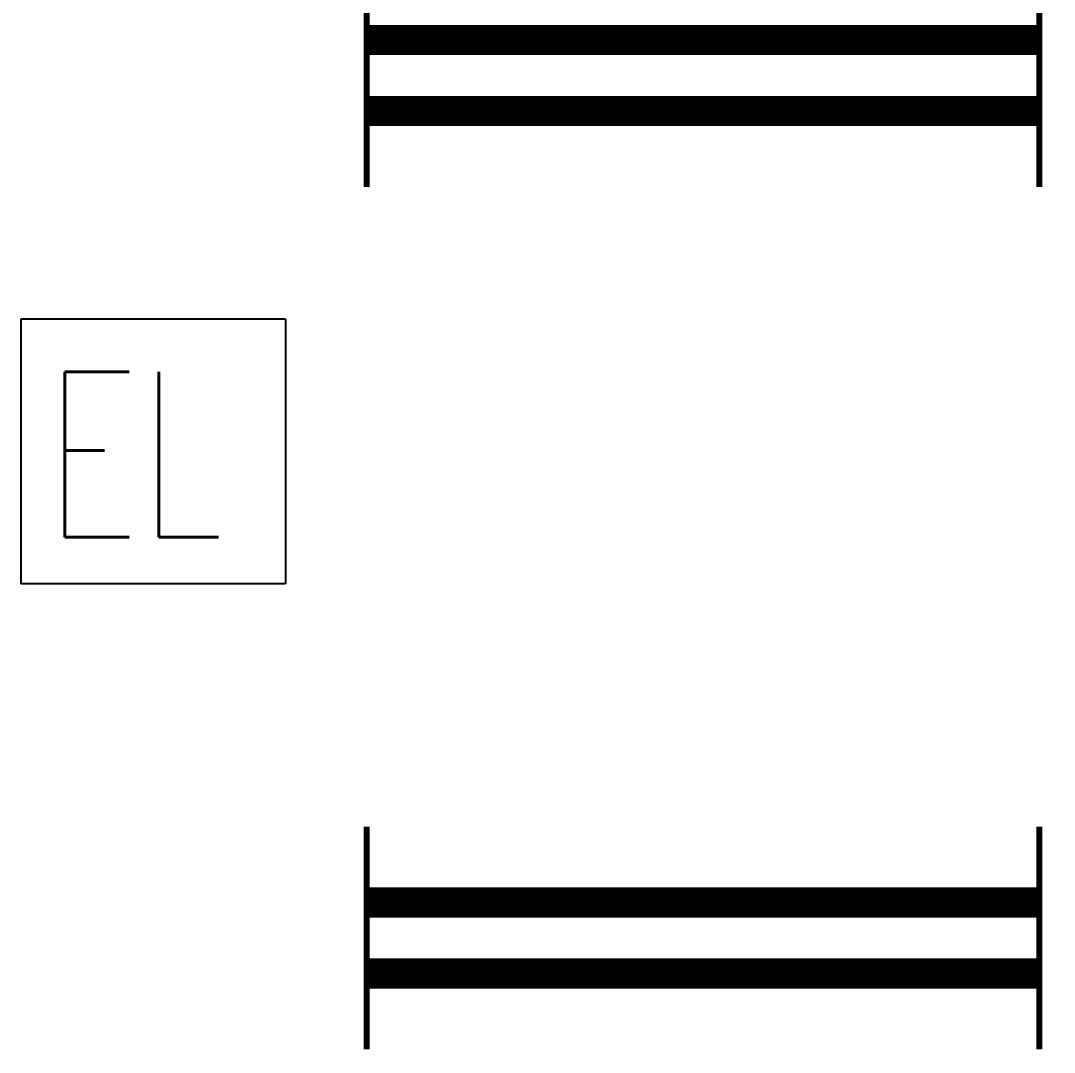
# Model space of a CAD drawing. Header units: inches. Extents: x 16928 to 514628, y -1471 to 241387.
# Drawn here: x 64934 to 66809, y 38332 to 40204 of the extents above; entities that cross this region are included whole.
import ezdxf

# ---------------------------------------------------------------- set-up
doc = ezdxf.new("R2010")
doc.units = ezdxf.units.IN
doc.header["$MEASUREMENT"] = 0
for name, color, linetype in [('dxt_text', 4, 'Continuous'), ('ELECT', 6, 'Continuous'), ('FITTING', 8, 'Continuous')]:
    doc.layers.add(name, color=color, linetype=linetype)
doc.styles.add('ROMANS', font='ROMANS', dxfattribs={"width": 0.7})

# ---------------------------------------------------------------- blocks, each defined once
blk = doc.blocks.new('1 X 8W EL')
at = {"layer": 'ELECT', "color": 6}
for p, q in [((-240, 240), (-240, -240)), ((240, 240), (-240, 240)), ((240, 240), (240, -240)), ((240, -240), (-240, -240))]:
    blk.add_line(p, q, dxfattribs=at)
at = {"layer": 'ELECT', "color": 6, "style": 'ROMANS', "width": 0.7}
blk.add_text('EL', height=300, dxfattribs=at).set_placement((-196.2, -155.6))
blk = doc.blocks.new('YBC 2X36')
at = {"layer": 'FITTING', "color": 3}
for points, const_width in [([(-610, 200.9), (-610, -74.3)], 10.9), ([(610, 200.9), (610, -84.2)], 10.9), ([(-610, 63.3), (610, 63.3)], 54.6), ([(-610, 72.1), (-610, -203.2)], 10.9), ([(610, 72.1), (610, -203.2)], 10.9), ([(-610, -65.5), (610, -65.5)], 54.6)]:
    blk.add_lwpolyline(points, dxfattribs=dict(at, const_width=const_width))

msp = doc.modelspace()

# ---------------------------------------------------------------- block references
at = {"layer": 'dxt_text'}
for name, p in [('YBC 2X36', (66171.3, 40105.9)), ('1 X 8W EL', (65174.1, 39422.6)), ('YBC 2X36', (66171.3, 38541.1))]:
    msp.add_blockref(name, p, dxfattribs=at)

doc.saveas('drawing.dxf')
